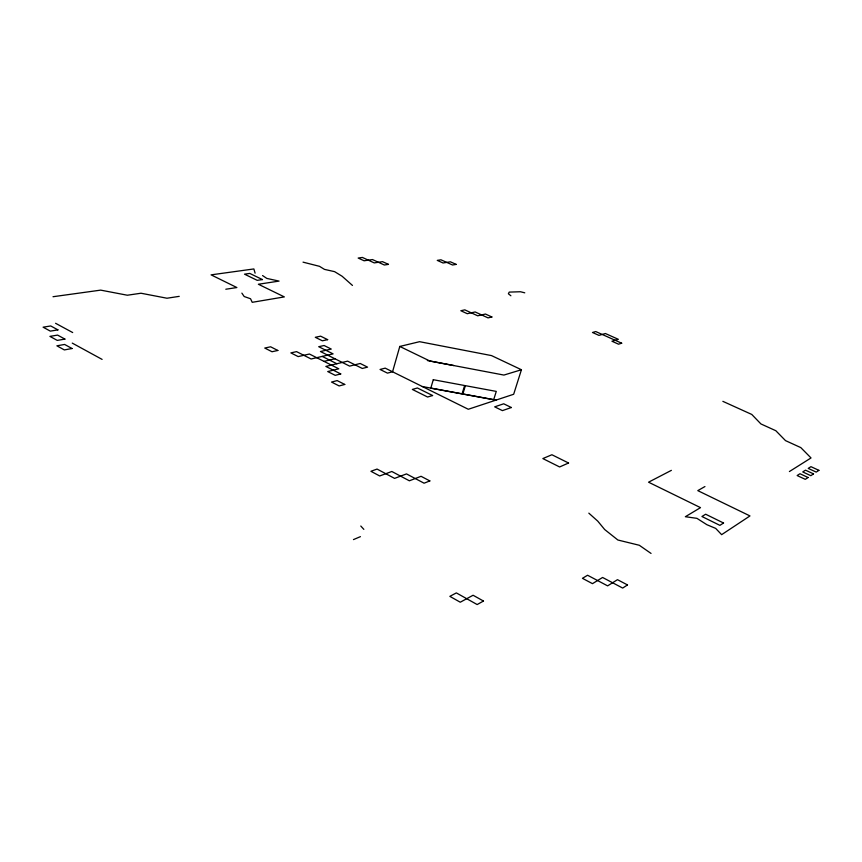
<?xml version="1.0" encoding="UTF-8"?>
<svg xmlns="http://www.w3.org/2000/svg" width="862" height="862" viewBox="0 0 862 862"><rect width="100%" height="100%" fill="white"/><g stroke="black" fill="none" stroke-linecap="round" stroke-linejoin="round"><path stroke-width="1.29" d="M399.796 346.449L392.555 371.781L387.469 373.127L380.077 369.464L385.195 368.139L468.292 409.267L513.666 394.268L521.424 369.744L491.523 355.597L419.578 341.686L399.796 346.449L429.879 361.027L503.904 375.067L521.424 369.744M789.398 471.546L811.023 457.948L800.809 447.604L785.508 440.622L775.832 430.72L760.93 423.942L751.783 414.45L722.862 401.347M704.944 486.545L697.789 490.629L749.972 515.929L721.634 534.666L715.686 528.395L706.883 524.71L696.927 518.342L685.355 516.715L700.515 507.643L648.547 482.192L671.379 470.361M353.474 539.59L360.424 536.649M324.026 361.372L334.952 358.775M179.231 296.356L166.98 298.23L140.991 293.231L127.328 295.224L100.692 290.128L53.013 296.722M225.801 289.233L236.867 287.542L211.093 274.859L253.87 268.944L255.109 273.157M422.369 386.542L496.092 400.076M427.369 360.531L453.821 365.542M303.036 262.145L319.5 266.326L324.457 269.375L334.596 271.649L342.128 276.26L352.461 285.441M524.764 292.821L520.465 291.744L509.194 292.11L508.397 293.78L510.886 295.774M322.226 356.405L336.859 363.753M55.588 323.293L72.688 332.549M72.257 343.108L102.104 359.4M262.565 275.549L266.811 278.415L279.062 281.098L258.374 284.255L284.341 296.905L252.232 302.314L250.54 298.748L244.194 296.528L241.877 293.123M651.047 553.436L639.302 545.269L617.871 540.011L604.682 529.537L597.765 521.144L588.832 513.149M360.79 526.025L363.85 529.365M433.295 379.711L430.784 388.159L462.064 393.902L464.618 385.519L433.295 379.711M465.383 385.67L462.829 394.042L493.678 399.709L496.275 391.402L465.383 385.67M808.071 477.505L805.291 479.337L797.145 475.544L799.958 473.734L808.071 477.505M813.534 473.884L810.819 475.684L802.737 471.934L805.496 470.167L813.534 473.884M818.9 470.34L816.228 472.107L808.222 468.4L810.926 466.665L818.9 470.34M627.504 584.942L622.666 588.067L602.581 577.465L592.485 583.66L582.443 578.316L587.582 575.245L607.624 585.869L617.483 579.673L627.504 584.942M723.552 523.008L719.899 525.357L701.937 516.51L705.655 514.226L723.552 523.008M483.474 601.04L477.16 604.553L456.354 592.905L449.845 596.364L460.265 602.215L473.087 595.254L483.474 601.04M568.564 463.013L559.621 466.956L542.834 458.573L551.906 454.748L568.564 463.013M429.847 480.921L424.072 483.194L406.487 473.906L394.58 478.388L377.06 469.068L370.919 471.288L379.689 475.964L391.822 471.492L409.375 480.802L421.055 476.298L429.847 480.921M511.371 407.521L502.417 410.614L494.691 406.842L503.71 403.793L511.371 407.521M621.685 343.205L618.517 344.186L611.966 341.233L618.334 339.316L605.404 333.519L598.961 335.383L592.496 332.484L595.761 331.558L621.685 343.205M432.595 395.529L427.617 397.026L412.359 389.441L417.391 387.975L432.595 395.529M344.757 384.452L339.154 385.939L331.536 382.06L337.161 380.595L344.757 384.452M340.738 373.936L335.21 375.336L327.722 371.554L338.788 368.807L309.426 354.023L298.166 356.588L290.871 352.892L296.56 351.631L311.128 358.98L333.088 353.883L318.714 346.707L324.101 345.511L331.245 349.067L320.459 351.524L349.616 366.113L360.208 363.484L367.546 367.137L362.299 368.462L347.623 361.135L325.858 366.425L340.738 373.936M491.89 316.99L488.043 317.884L475.156 311.958L467.279 313.703L460.836 310.729L464.823 309.857L477.688 315.804L485.457 314.037L491.89 316.99M277.844 350.468L272.015 351.739L264.753 348.043L270.614 346.793L277.844 350.468M327.657 339.65L322.356 340.802L315.298 337.301L320.632 336.169L327.657 339.65M72.042 348.517L64.338 349.918L56.892 345.813L64.618 344.455L72.042 348.517M64.909 339.089L57.248 340.404L49.921 336.385L57.592 335.092L64.909 339.089M57.937 329.877L50.33 331.127L43.1 327.183L50.729 325.955L57.937 329.877M456.181 264.397L452.539 264.99L440.956 259.807L437.26 260.389L443.046 262.985L450.395 261.811L456.181 264.397M388.46 264.375L384.344 265L372.492 259.559L364.098 260.777L358.172 258.05L362.406 257.447L374.248 262.899L382.534 261.66L388.46 264.375M262.436 279.568L257.221 280.344L244.517 274.17L249.775 273.426L262.436 279.568"/></g></svg>
